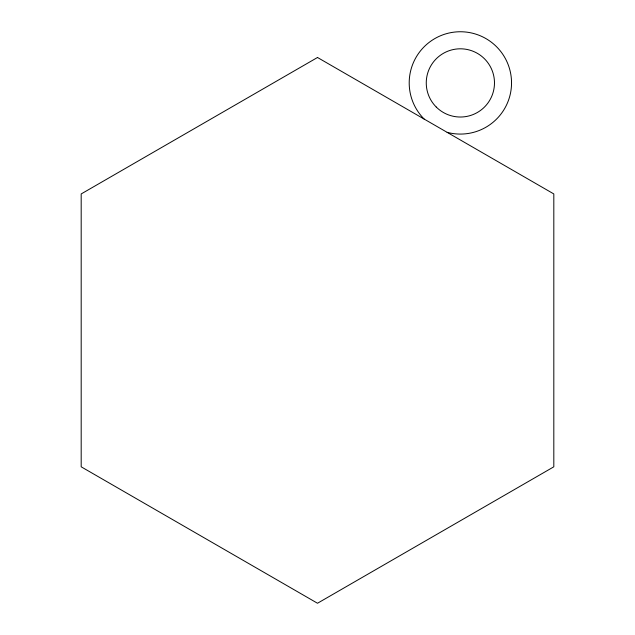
<?xml version="1.0" encoding="UTF-8"?>
<svg xmlns="http://www.w3.org/2000/svg" width="635" height="635" viewBox="0 0 635 635"><rect width="100%" height="100%" fill="white"/><g stroke="black" fill="none" stroke-linecap="round" stroke-linejoin="round"><path stroke-width="0.95" d="M424.188 119.094A51.165 51.165 0 0 1 438.745 36.544A51.165 51.165 0 0 1 511.342 78.454A51.165 51.165 0 0 1 447.127 132.334M317.5 57.491L81.185 193.937L81.185 466.812L317.5 603.25L553.815 466.812L553.815 193.937L317.5 57.491M436.253 107.037A34.107 34.107 0 0 0 493.316 91.742A34.107 34.107 0 0 0 451.541 49.967A34.107 34.107 0 0 0 436.253 107.037"/></g></svg>
